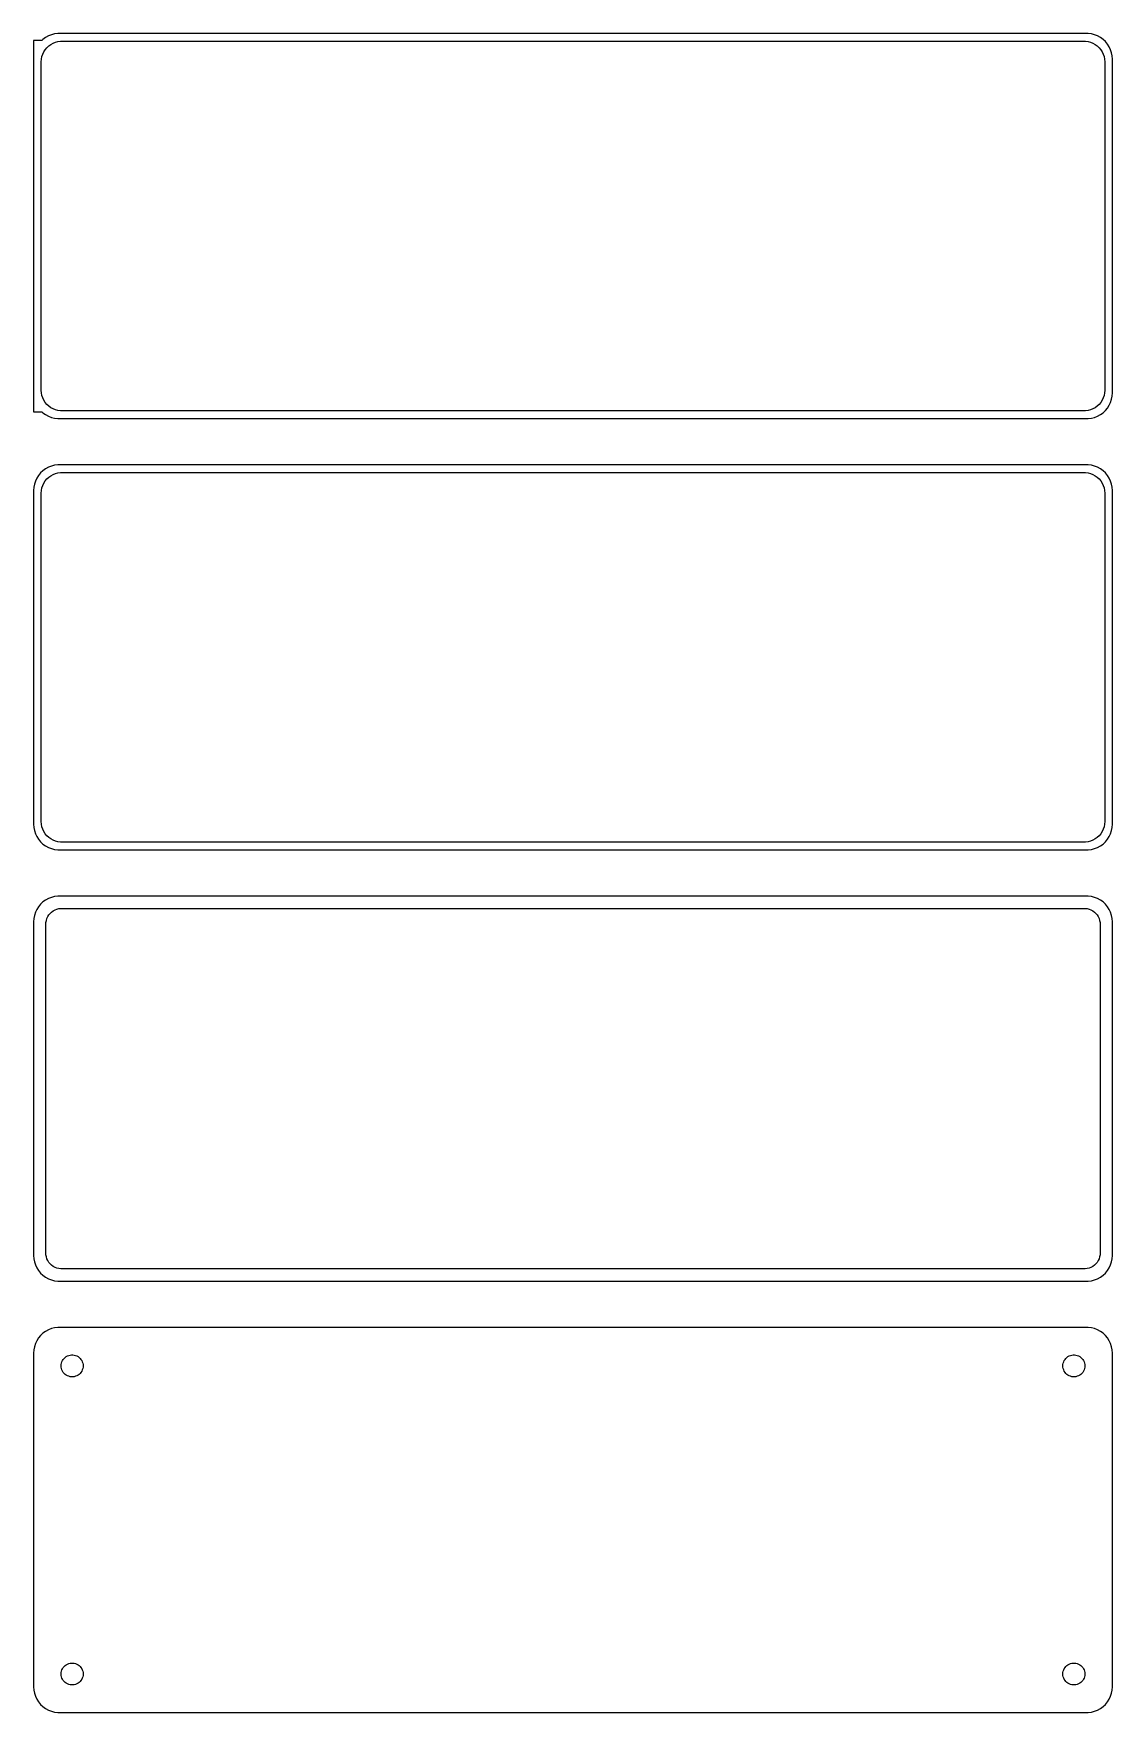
# Model space of a CAD drawing. Header units: metres. Extents: x -105 to 105, y 299 to 625.
import ezdxf

# ---------------------------------------------------------------- set-up
doc = ezdxf.new("R2010")
doc.units = ezdxf.units.M

msp = doc.modelspace()

# ---------------------------------------------------------------- linework, layer by layer
for p, q in [((-102.679, 624.722), (-103.187, 624.353)), ((-102.129, 625.024), (-102.679, 624.722)), ((-101.545, 625.255), (-102.129, 625.024)), ((-100.937, 625.411), (-101.545, 625.255)), ((-100.314, 625.49), (-100.937, 625.411)), ((100.314, 625.49), (-100.314, 625.49)), ((100.937, 625.411), (100.314, 625.49)), ((101.545, 625.255), (100.937, 625.411)), ((102.129, 625.024), (101.545, 625.255)), ((102.679, 624.722), (102.129, 625.024)), ((103.187, 624.353), (102.679, 624.722)), ((-103.4, 624.153), (-105, 624.153)), ((-105, 624.153), (-105, 551.847)), ((-103.187, 624.353), (-103.4, 624.153)), ((-103.374, 620.995), (-103.219, 621.472)), ((-103.219, 621.472), (-103.005, 621.927)), ((-103.005, 621.927), (-102.736, 622.351)), ((-102.736, 622.351), (-102.416, 622.738)), ((-102.416, 622.738), (-102.05, 623.082)), ((-102.05, 623.082), (-101.643, 623.377)), ((-101.643, 623.377), (-101.203, 623.619)), ((-101.203, 623.619), (-100.736, 623.804)), ((-100.736, 623.804), (-100.25, 623.929)), ((-100.25, 623.929), (-99.7512, 623.992)), ((-99.7512, 623.992), (99.7512, 623.992)), ((99.7512, 623.992), (100.25, 623.929)), ((100.25, 623.929), (100.736, 623.804)), ((100.736, 623.804), (101.203, 623.619)), ((101.203, 623.619), (101.643, 623.377)), ((101.643, 623.377), (102.05, 623.082)), ((102.05, 623.082), (102.416, 622.738)), ((102.416, 622.738), (102.736, 622.351)), ((102.736, 622.351), (103.005, 621.927)), ((103.005, 621.927), (103.219, 621.472)), ((103.645, 623.923), (103.187, 624.353)), ((103.219, 621.472), (103.374, 620.995)), ((104.045, 623.439), (103.645, 623.923)), ((104.382, 622.909), (104.045, 623.439)), ((104.649, 622.341), (104.382, 622.909)), ((104.843, 621.743), (104.649, 622.341)), ((104.961, 621.127), (104.843, 621.743)), ((-103.5, 620), (-103.468, 620.501)), ((-103.5, 556), (-103.5, 620)), ((-103.468, 620.501), (-103.374, 620.995)), ((103.374, 620.995), (103.468, 620.501)), ((103.468, 620.501), (103.5, 620)), ((103.5, 620), (103.5, 556)), ((105, 620.5), (104.961, 621.127)), ((105, 555.5), (105, 620.5)), ((-103.468, 555.499), (-103.5, 556)), ((103.5, 556), (103.468, 555.499)), ((-103.374, 555.005), (-103.468, 555.499)), ((-103.219, 554.528), (-103.374, 555.005)), ((-103.005, 554.073), (-103.219, 554.528)), ((-102.736, 553.649), (-103.005, 554.073)), ((-102.416, 553.262), (-102.736, 553.649)), ((-102.05, 552.918), (-102.416, 553.262)), ((-101.643, 552.623), (-102.05, 552.918)), ((-101.203, 552.381), (-101.643, 552.623)), ((101.643, 552.623), (101.203, 552.381)), ((102.05, 552.918), (101.643, 552.623)), ((102.416, 553.262), (102.05, 552.918)), ((102.736, 553.649), (102.416, 553.262)), ((103.005, 554.073), (102.736, 553.649)), ((103.219, 554.528), (103.005, 554.073)), ((103.374, 555.005), (103.219, 554.528)), ((103.468, 555.499), (103.374, 555.005)), ((104.045, 552.561), (104.382, 553.091)), ((104.382, 553.091), (104.649, 553.659)), ((104.649, 553.659), (104.843, 554.257)), ((104.843, 554.257), (104.961, 554.873)), ((104.961, 554.873), (105, 555.5)), ((-105, 551.847), (-103.4, 551.847)), ((-103.4, 551.847), (-103.187, 551.647)), ((-103.187, 551.647), (-102.679, 551.278)), ((-102.679, 551.278), (-102.129, 550.976)), ((-102.129, 550.976), (-101.545, 550.745)), ((-101.545, 550.745), (-100.937, 550.589)), ((-100.736, 552.196), (-101.203, 552.381)), ((-100.937, 550.589), (-100.314, 550.51)), ((-100.25, 552.071), (-100.736, 552.196)), ((-100.314, 550.51), (100.314, 550.51)), ((-99.7512, 552.008), (-100.25, 552.071)), ((99.7512, 552.008), (-99.7512, 552.008)), ((100.25, 552.071), (99.7512, 552.008)), ((100.736, 552.196), (100.25, 552.071)), ((100.314, 550.51), (100.937, 550.589)), ((101.203, 552.381), (100.736, 552.196)), ((100.937, 550.589), (101.545, 550.745)), ((101.545, 550.745), (102.129, 550.976)), ((102.129, 550.976), (102.679, 551.278)), ((102.679, 551.278), (103.187, 551.647)), ((103.187, 551.647), (103.645, 552.077)), ((103.645, 552.077), (104.045, 552.561)), ((-103.645, 539.923), (-104.045, 539.439)), ((-103.187, 540.353), (-103.645, 539.923)), ((-102.679, 540.722), (-103.187, 540.353)), ((-102.129, 541.024), (-102.679, 540.722)), ((-101.545, 541.255), (-102.129, 541.024)), ((-101.643, 539.377), (-101.203, 539.619)), ((-100.937, 541.411), (-101.545, 541.255)), ((-101.203, 539.619), (-100.736, 539.804)), ((-100.314, 541.49), (-100.937, 541.411)), ((-100.736, 539.804), (-100.25, 539.929)), ((100.314, 541.49), (-100.314, 541.49)), ((-100.25, 539.929), (-99.7512, 539.992)), ((-99.7512, 539.992), (99.7512, 539.992)), ((99.7512, 539.992), (100.25, 539.929)), ((100.25, 539.929), (100.736, 539.804)), ((100.937, 541.411), (100.314, 541.49)), ((100.736, 539.804), (101.203, 539.619)), ((101.545, 541.255), (100.937, 541.411)), ((101.203, 539.619), (101.643, 539.377)), ((102.129, 541.024), (101.545, 541.255)), ((102.679, 540.722), (102.129, 541.024)), ((103.187, 540.353), (102.679, 540.722)), ((103.645, 539.923), (103.187, 540.353)), ((104.045, 539.439), (103.645, 539.923)), ((-104.961, 537.127), (-105, 536.5)), ((-105, 536.5), (-105, 471.5)), ((-104.843, 537.743), (-104.961, 537.127)), ((-104.649, 538.341), (-104.843, 537.743)), ((-104.382, 538.909), (-104.649, 538.341)), ((-104.045, 539.439), (-104.382, 538.909)), ((-103.5, 536), (-103.468, 536.501)), ((-103.468, 536.501), (-103.374, 536.995)), ((-103.374, 536.995), (-103.219, 537.472)), ((-103.219, 537.472), (-103.005, 537.927)), ((-103.005, 537.927), (-102.736, 538.351)), ((-102.736, 538.351), (-102.416, 538.738)), ((-102.416, 538.738), (-102.05, 539.082)), ((-102.05, 539.082), (-101.643, 539.377)), ((101.643, 539.377), (102.05, 539.082)), ((102.05, 539.082), (102.416, 538.738)), ((102.416, 538.738), (102.736, 538.351)), ((102.736, 538.351), (103.005, 537.927)), ((103.005, 537.927), (103.219, 537.472)), ((103.219, 537.472), (103.374, 536.995)), ((103.374, 536.995), (103.468, 536.501)), ((103.468, 536.501), (103.5, 536)), ((104.382, 538.909), (104.045, 539.439)), ((104.649, 538.341), (104.382, 538.909)), ((104.843, 537.743), (104.649, 538.341)), ((104.961, 537.127), (104.843, 537.743)), ((105, 536.5), (104.961, 537.127)), ((105, 471.5), (105, 536.5)), ((-103.5, 472), (-103.5, 536)), ((103.5, 536), (103.5, 472)), ((-105, 471.5), (-104.961, 470.873)), ((-104.961, 470.873), (-104.843, 470.257)), ((-103.468, 471.499), (-103.5, 472)), ((-103.374, 471.005), (-103.468, 471.499)), ((-103.219, 470.528), (-103.374, 471.005)), ((103.374, 471.005), (103.219, 470.528)), ((103.468, 471.499), (103.374, 471.005)), ((103.5, 472), (103.468, 471.499)), ((104.843, 470.257), (104.961, 470.873)), ((104.961, 470.873), (105, 471.5)), ((-104.843, 470.257), (-104.649, 469.659)), ((-104.649, 469.659), (-104.382, 469.091)), ((-104.382, 469.091), (-104.045, 468.561)), ((-104.045, 468.561), (-103.645, 468.077)), ((-103.645, 468.077), (-103.187, 467.647)), ((-103.005, 470.073), (-103.219, 470.528)), ((-103.187, 467.647), (-102.679, 467.278)), ((-102.736, 469.649), (-103.005, 470.073)), ((-102.416, 469.262), (-102.736, 469.649)), ((-102.05, 468.918), (-102.416, 469.262)), ((-101.643, 468.623), (-102.05, 468.918)), ((-101.203, 468.381), (-101.643, 468.623)), ((-100.736, 468.196), (-101.203, 468.381)), ((-100.25, 468.071), (-100.736, 468.196)), ((-99.7512, 468.008), (-100.25, 468.071)), ((99.7512, 468.008), (-99.7512, 468.008)), ((100.25, 468.071), (99.7512, 468.008)), ((100.736, 468.196), (100.25, 468.071)), ((101.203, 468.381), (100.736, 468.196)), ((101.643, 468.623), (101.203, 468.381)), ((102.05, 468.918), (101.643, 468.623)), ((102.416, 469.262), (102.05, 468.918)), ((102.736, 469.649), (102.416, 469.262)), ((102.679, 467.278), (103.187, 467.647)), ((103.005, 470.073), (102.736, 469.649)), ((103.219, 470.528), (103.005, 470.073)), ((103.187, 467.647), (103.645, 468.077)), ((103.645, 468.077), (104.045, 468.561)), ((104.045, 468.561), (104.382, 469.091)), ((104.382, 469.091), (104.649, 469.659)), ((104.649, 469.659), (104.843, 470.257)), ((-102.679, 467.278), (-102.129, 466.976)), ((-102.129, 466.976), (-101.545, 466.745)), ((-101.545, 466.745), (-100.937, 466.589)), ((-100.937, 466.589), (-100.314, 466.51)), ((-100.314, 466.51), (100.314, 466.51)), ((100.314, 466.51), (100.937, 466.589)), ((100.937, 466.589), (101.545, 466.745)), ((101.545, 466.745), (102.129, 466.976)), ((102.129, 466.976), (102.679, 467.278)), ((-104.382, 454.909), (-104.649, 454.341)), ((-104.045, 455.439), (-104.382, 454.909)), ((-103.645, 455.923), (-104.045, 455.439)), ((-103.187, 456.353), (-103.645, 455.923)), ((-102.679, 456.722), (-103.187, 456.353)), ((-102.129, 457.024), (-102.679, 456.722)), ((-101.545, 457.255), (-102.129, 457.024)), ((-100.937, 457.411), (-101.545, 457.255)), ((-101.484, 454.399), (-101.168, 454.628)), ((-101.168, 454.628), (-100.825, 454.817)), ((-100.314, 457.49), (-100.937, 457.411)), ((-100.825, 454.817), (-100.462, 454.961)), ((-100.462, 454.961), (-100.083, 455.058)), ((100.314, 457.49), (-100.314, 457.49)), ((-100.083, 455.058), (-99.6955, 455.107)), ((-99.6955, 455.107), (99.6955, 455.107)), ((99.6955, 455.107), (100.083, 455.058)), ((100.083, 455.058), (100.462, 454.961)), ((100.937, 457.411), (100.314, 457.49)), ((100.462, 454.961), (100.825, 454.817)), ((100.825, 454.817), (101.168, 454.628)), ((101.545, 457.255), (100.937, 457.411)), ((101.168, 454.628), (101.484, 454.399)), ((102.129, 457.024), (101.545, 457.255)), ((102.679, 456.722), (102.129, 457.024)), ((103.187, 456.353), (102.679, 456.722)), ((103.645, 455.923), (103.187, 456.353)), ((104.045, 455.439), (103.645, 455.923)), ((104.382, 454.909), (104.045, 455.439)), ((104.649, 454.341), (104.382, 454.909)), ((-104.961, 453.127), (-105, 452.5)), ((-105, 452.5), (-105, 387.5)), ((-104.843, 453.743), (-104.961, 453.127)), ((-104.649, 454.341), (-104.843, 453.743)), ((-102.613, 452), (-102.588, 452.39)), ((-102.613, 388), (-102.613, 452)), ((-102.588, 452.39), (-102.515, 452.774)), ((-102.515, 452.774), (-102.394, 453.146)), ((-102.394, 453.146), (-102.228, 453.5)), ((-102.228, 453.5), (-102.018, 453.83)), ((-102.018, 453.83), (-101.769, 454.131)), ((-101.769, 454.131), (-101.484, 454.399)), ((101.484, 454.399), (101.769, 454.131)), ((101.769, 454.131), (102.018, 453.83)), ((102.018, 453.83), (102.228, 453.5)), ((102.228, 453.5), (102.394, 453.146)), ((102.394, 453.146), (102.515, 452.774)), ((102.515, 452.774), (102.588, 452.39)), ((102.588, 452.39), (102.613, 452)), ((102.613, 452), (102.613, 388)), ((104.843, 453.743), (104.649, 454.341)), ((104.961, 453.127), (104.843, 453.743)), ((105, 452.5), (104.961, 453.127)), ((105, 387.5), (105, 452.5)), ((-105, 387.5), (-104.961, 386.873)), ((-104.961, 386.873), (-104.843, 386.257)), ((-104.843, 386.257), (-104.649, 385.659)), ((-102.588, 387.61), (-102.613, 388)), ((-102.515, 387.226), (-102.588, 387.61)), ((-102.394, 386.854), (-102.515, 387.226)), ((-102.228, 386.5), (-102.394, 386.854)), ((-102.018, 386.17), (-102.228, 386.5)), ((-101.769, 385.869), (-102.018, 386.17)), ((-101.484, 385.601), (-101.769, 385.869)), ((101.769, 385.869), (101.484, 385.601)), ((102.018, 386.17), (101.769, 385.869)), ((102.228, 386.5), (102.018, 386.17)), ((102.394, 386.854), (102.228, 386.5)), ((102.515, 387.226), (102.394, 386.854)), ((102.588, 387.61), (102.515, 387.226)), ((102.613, 388), (102.588, 387.61)), ((104.649, 385.659), (104.843, 386.257)), ((104.843, 386.257), (104.961, 386.873)), ((104.961, 386.873), (105, 387.5)), ((-104.649, 385.659), (-104.382, 385.091)), ((-104.382, 385.091), (-104.045, 384.561)), ((-104.045, 384.561), (-103.645, 384.077)), ((-103.645, 384.077), (-103.187, 383.647)), ((-103.187, 383.647), (-102.679, 383.278)), ((-102.679, 383.278), (-102.129, 382.976)), ((-102.129, 382.976), (-101.545, 382.745)), ((-101.545, 382.745), (-100.937, 382.589)), ((-101.168, 385.372), (-101.484, 385.601)), ((-100.825, 385.183), (-101.168, 385.372)), ((-100.937, 382.589), (-100.314, 382.51)), ((-100.462, 385.039), (-100.825, 385.183)), ((-100.083, 384.942), (-100.462, 385.039)), ((-99.6955, 384.893), (-100.083, 384.942)), ((99.6955, 384.893), (-99.6955, 384.893)), ((100.083, 384.942), (99.6955, 384.893)), ((100.462, 385.039), (100.083, 384.942)), ((100.314, 382.51), (100.937, 382.589)), ((100.825, 385.183), (100.462, 385.039)), ((101.168, 385.372), (100.825, 385.183)), ((100.937, 382.589), (101.545, 382.745)), ((101.484, 385.601), (101.168, 385.372)), ((101.545, 382.745), (102.129, 382.976)), ((102.129, 382.976), (102.679, 383.278)), ((102.679, 383.278), (103.187, 383.647)), ((103.187, 383.647), (103.645, 384.077)), ((103.645, 384.077), (104.045, 384.561)), ((104.045, 384.561), (104.382, 385.091)), ((104.382, 385.091), (104.649, 385.659)), ((-100.314, 382.51), (100.314, 382.51)), ((-102.129, 373.024), (-102.679, 372.722)), ((-101.545, 373.255), (-102.129, 373.024)), ((-100.937, 373.411), (-101.545, 373.255)), ((-100.314, 373.49), (-100.937, 373.411)), ((100.314, 373.49), (-100.314, 373.49)), ((100.937, 373.411), (100.314, 373.49)), ((101.545, 373.255), (100.937, 373.411)), ((102.129, 373.024), (101.545, 373.255)), ((102.679, 372.722), (102.129, 373.024)), ((-104.843, 369.743), (-104.961, 369.127)), ((-104.649, 370.341), (-104.843, 369.743)), ((-104.382, 370.909), (-104.649, 370.341)), ((-104.045, 371.439), (-104.382, 370.909)), ((-103.645, 371.923), (-104.045, 371.439)), ((-103.187, 372.353), (-103.645, 371.923)), ((-102.679, 372.722), (-103.187, 372.353)), ((103.187, 372.353), (102.679, 372.722)), ((103.645, 371.923), (103.187, 372.353)), ((104.045, 371.439), (103.645, 371.923)), ((104.382, 370.909), (104.045, 371.439)), ((104.649, 370.341), (104.382, 370.909)), ((104.843, 369.743), (104.649, 370.341)), ((104.961, 369.127), (104.843, 369.743)), ((-104.961, 369.127), (-105, 368.5)), ((-105, 368.5), (-105, 303.5)), ((-99.6353, 366), (-99.6185, 366.268)), ((-99.6185, 366.268), (-99.5682, 366.531)), ((-99.5682, 366.531), (-99.4853, 366.786)), ((-99.4853, 366.786), (-99.3712, 367.029)), ((-99.3712, 367.029), (-99.2275, 367.255)), ((-99.2275, 367.255), (-99.0566, 367.462)), ((-99.0566, 367.462), (-98.8611, 367.645)), ((-98.8611, 367.645), (-98.6441, 367.803)), ((-98.6441, 367.803), (-98.4092, 367.932)), ((-98.4092, 367.932), (-98.1598, 368.031)), ((-98.1598, 368.031), (-97.9001, 368.097)), ((-97.9001, 368.097), (-97.6341, 368.131)), ((-97.6341, 368.131), (-97.3659, 368.131)), ((-97.3659, 368.131), (-97.0999, 368.097)), ((-97.0999, 368.097), (-96.8401, 368.031)), ((-96.8401, 368.031), (-96.5908, 367.932)), ((-96.5908, 367.932), (-96.3559, 367.803)), ((-96.3559, 367.803), (-96.1389, 367.645)), ((-96.1389, 367.645), (-95.9434, 367.462)), ((-95.9434, 367.462), (-95.7725, 367.255)), ((-95.7725, 367.255), (-95.6288, 367.029)), ((-95.6288, 367.029), (-95.5146, 366.786)), ((-95.5146, 366.786), (-95.4318, 366.531)), ((-95.4318, 366.531), (-95.3815, 366.268)), ((-95.3815, 366.268), (-95.3647, 366)), ((95.3647, 366), (95.3815, 366.268)), ((95.3815, 366.268), (95.4318, 366.531)), ((95.4318, 366.531), (95.5146, 366.786)), ((95.5146, 366.786), (95.6288, 367.029)), ((95.6288, 367.029), (95.7725, 367.255)), ((95.7725, 367.255), (95.9434, 367.462)), ((95.9434, 367.462), (96.1389, 367.645)), ((96.1389, 367.645), (96.3559, 367.803)), ((96.3559, 367.803), (96.5908, 367.932)), ((96.5908, 367.932), (96.8401, 368.031)), ((96.8401, 368.031), (97.0999, 368.097)), ((97.0999, 368.097), (97.3659, 368.131)), ((97.3659, 368.131), (97.6341, 368.131)), ((97.6341, 368.131), (97.9001, 368.097)), ((97.9001, 368.097), (98.1598, 368.031)), ((98.1598, 368.031), (98.4092, 367.932)), ((98.4092, 367.932), (98.6441, 367.803)), ((98.6441, 367.803), (98.8611, 367.645)), ((98.8611, 367.645), (99.0566, 367.462)), ((99.0566, 367.462), (99.2275, 367.255)), ((99.2275, 367.255), (99.3712, 367.029)), ((99.3712, 367.029), (99.4853, 366.786)), ((99.4853, 366.786), (99.5682, 366.531)), ((99.5682, 366.531), (99.6185, 366.268)), ((99.6185, 366.268), (99.6353, 366)), ((105, 368.5), (104.961, 369.127)), ((105, 303.5), (105, 368.5)), ((-99.6185, 365.732), (-99.6353, 366)), ((-99.5682, 365.469), (-99.6185, 365.732)), ((-99.4853, 365.214), (-99.5682, 365.469)), ((-99.3712, 364.971), (-99.4853, 365.214)), ((-99.2275, 364.745), (-99.3712, 364.971)), ((-99.0566, 364.538), (-99.2275, 364.745)), ((-98.8611, 364.355), (-99.0566, 364.538)), ((-98.6441, 364.197), (-98.8611, 364.355)), ((-98.4092, 364.068), (-98.6441, 364.197)), ((-98.1598, 363.969), (-98.4092, 364.068)), ((-97.9001, 363.903), (-98.1598, 363.969)), ((-97.6341, 363.869), (-97.9001, 363.903)), ((-97.3659, 363.869), (-97.6341, 363.869)), ((-97.0999, 363.903), (-97.3659, 363.869)), ((-96.8401, 363.969), (-97.0999, 363.903)), ((-96.5908, 364.068), (-96.8401, 363.969)), ((-96.3559, 364.197), (-96.5908, 364.068)), ((-96.1389, 364.355), (-96.3559, 364.197)), ((-95.9434, 364.538), (-96.1389, 364.355)), ((-95.7725, 364.745), (-95.9434, 364.538)), ((-95.6288, 364.971), (-95.7725, 364.745)), ((-95.5146, 365.214), (-95.6288, 364.971)), ((-95.4318, 365.469), (-95.5146, 365.214)), ((-95.3815, 365.732), (-95.4318, 365.469)), ((-95.3647, 366), (-95.3815, 365.732)), ((95.3815, 365.732), (95.3647, 366)), ((95.4318, 365.469), (95.3815, 365.732)), ((95.5146, 365.214), (95.4318, 365.469)), ((95.6288, 364.971), (95.5146, 365.214)), ((95.7725, 364.745), (95.6288, 364.971)), ((95.9434, 364.538), (95.7725, 364.745)), ((96.1389, 364.355), (95.9434, 364.538)), ((96.3559, 364.197), (96.1389, 364.355)), ((96.5908, 364.068), (96.3559, 364.197)), ((96.8401, 363.969), (96.5908, 364.068)), ((97.0999, 363.903), (96.8401, 363.969)), ((97.3659, 363.869), (97.0999, 363.903)), ((97.6341, 363.869), (97.3659, 363.869)), ((97.9001, 363.903), (97.6341, 363.869)), ((98.1598, 363.969), (97.9001, 363.903)), ((98.4092, 364.068), (98.1598, 363.969)), ((98.6441, 364.197), (98.4092, 364.068)), ((98.8611, 364.355), (98.6441, 364.197)), ((99.0566, 364.538), (98.8611, 364.355)), ((99.2275, 364.745), (99.0566, 364.538)), ((99.3712, 364.971), (99.2275, 364.745)), ((99.4853, 365.214), (99.3712, 364.971)), ((99.5682, 365.469), (99.4853, 365.214)), ((99.6185, 365.732), (99.5682, 365.469)), ((99.6353, 366), (99.6185, 365.732)), ((-99.2275, 307.255), (-99.0566, 307.462)), ((-99.0566, 307.462), (-98.8611, 307.645)), ((-98.8611, 307.645), (-98.6441, 307.803)), ((-98.6441, 307.803), (-98.4092, 307.932)), ((-98.4092, 307.932), (-98.1598, 308.031)), ((-98.1598, 308.031), (-97.9001, 308.097)), ((-97.9001, 308.097), (-97.6341, 308.131)), ((-97.6341, 308.131), (-97.3659, 308.131)), ((-97.3659, 308.131), (-97.0999, 308.097)), ((-97.0999, 308.097), (-96.8401, 308.031)), ((-96.8401, 308.031), (-96.5908, 307.932)), ((-96.5908, 307.932), (-96.3559, 307.803)), ((-96.3559, 307.803), (-96.1389, 307.645)), ((-96.1389, 307.645), (-95.9434, 307.462)), ((-95.9434, 307.462), (-95.7725, 307.255)), ((95.7725, 307.255), (95.9434, 307.462)), ((95.9434, 307.462), (96.1389, 307.645)), ((96.1389, 307.645), (96.3559, 307.803)), ((96.3559, 307.803), (96.5908, 307.932)), ((96.5908, 307.932), (96.8401, 308.031)), ((96.8401, 308.031), (97.0999, 308.097)), ((97.0999, 308.097), (97.3659, 308.131)), ((97.3659, 308.131), (97.6341, 308.131)), ((97.6341, 308.131), (97.9001, 308.097)), ((97.9001, 308.097), (98.1598, 308.031)), ((98.1598, 308.031), (98.4092, 307.932)), ((98.4092, 307.932), (98.6441, 307.803)), ((98.6441, 307.803), (98.8611, 307.645)), ((98.8611, 307.645), (99.0566, 307.462)), ((99.0566, 307.462), (99.2275, 307.255)), ((-99.6353, 306), (-99.6185, 306.268)), ((-99.6185, 305.732), (-99.6353, 306)), ((-99.6185, 306.268), (-99.5682, 306.531)), ((-99.5682, 305.469), (-99.6185, 305.732)), ((-99.5682, 306.531), (-99.4853, 306.786)), ((-99.4853, 305.214), (-99.5682, 305.469)), ((-99.4853, 306.786), (-99.3712, 307.029)), ((-99.3712, 304.971), (-99.4853, 305.214)), ((-99.3712, 307.029), (-99.2275, 307.255)), ((-99.2275, 304.745), (-99.3712, 304.971)), ((-99.0566, 304.538), (-99.2275, 304.745)), ((-98.8611, 304.355), (-99.0566, 304.538)), ((-98.6441, 304.197), (-98.8611, 304.355)), ((-98.4092, 304.068), (-98.6441, 304.197)), ((-96.3559, 304.197), (-96.5908, 304.068)), ((-96.1389, 304.355), (-96.3559, 304.197)), ((-95.9434, 304.538), (-96.1389, 304.355)), ((-95.7725, 304.745), (-95.9434, 304.538)), ((-95.7725, 307.255), (-95.6288, 307.029)), ((-95.6288, 304.971), (-95.7725, 304.745)), ((-95.6288, 307.029), (-95.5146, 306.786)), ((-95.5146, 305.214), (-95.6288, 304.971)), ((-95.5146, 306.786), (-95.4318, 306.531)), ((-95.4318, 305.469), (-95.5146, 305.214)), ((-95.4318, 306.531), (-95.3815, 306.268)), ((-95.3815, 305.732), (-95.4318, 305.469)), ((-95.3815, 306.268), (-95.3647, 306)), ((-95.3647, 306), (-95.3815, 305.732)), ((95.3647, 306), (95.3815, 306.268)), ((95.3815, 305.732), (95.3647, 306)), ((95.3815, 306.268), (95.4318, 306.531)), ((95.4318, 305.469), (95.3815, 305.732)), ((95.4318, 306.531), (95.5146, 306.786)), ((95.5146, 305.214), (95.4318, 305.469)), ((95.5146, 306.786), (95.6288, 307.029)), ((95.6288, 304.971), (95.5146, 305.214)), ((95.6288, 307.029), (95.7725, 307.255)), ((95.7725, 304.745), (95.6288, 304.971)), ((95.9434, 304.538), (95.7725, 304.745)), ((96.1389, 304.355), (95.9434, 304.538)), ((96.3559, 304.197), (96.1389, 304.355)), ((96.5908, 304.068), (96.3559, 304.197)), ((98.6441, 304.197), (98.4092, 304.068)), ((98.8611, 304.355), (98.6441, 304.197)), ((99.0566, 304.538), (98.8611, 304.355)), ((99.2275, 304.745), (99.0566, 304.538)), ((99.2275, 307.255), (99.3712, 307.029)), ((99.3712, 304.971), (99.2275, 304.745)), ((99.3712, 307.029), (99.4853, 306.786)), ((99.4853, 305.214), (99.3712, 304.971)), ((99.4853, 306.786), (99.5682, 306.531)), ((99.5682, 305.469), (99.4853, 305.214)), ((99.5682, 306.531), (99.6185, 306.268)), ((99.6185, 305.732), (99.5682, 305.469)), ((99.6185, 306.268), (99.6353, 306)), ((99.6353, 306), (99.6185, 305.732)), ((-105, 303.5), (-104.961, 302.873)), ((-104.961, 302.873), (-104.843, 302.257)), ((-104.843, 302.257), (-104.649, 301.659)), ((-104.649, 301.659), (-104.382, 301.091)), ((-104.382, 301.091), (-104.045, 300.561)), ((-98.1598, 303.969), (-98.4092, 304.068)), ((-97.9001, 303.903), (-98.1598, 303.969)), ((-97.6341, 303.869), (-97.9001, 303.903)), ((-97.3659, 303.869), (-97.6341, 303.869)), ((-97.0999, 303.903), (-97.3659, 303.869)), ((-96.8401, 303.969), (-97.0999, 303.903)), ((-96.5908, 304.068), (-96.8401, 303.969)), ((96.8401, 303.969), (96.5908, 304.068)), ((97.0999, 303.903), (96.8401, 303.969)), ((97.3659, 303.869), (97.0999, 303.903)), ((97.6341, 303.869), (97.3659, 303.869)), ((97.9001, 303.903), (97.6341, 303.869)), ((98.1598, 303.969), (97.9001, 303.903)), ((98.4092, 304.068), (98.1598, 303.969)), ((104.045, 300.561), (104.382, 301.091)), ((104.382, 301.091), (104.649, 301.659)), ((104.649, 301.659), (104.843, 302.257)), ((104.843, 302.257), (104.961, 302.873)), ((104.961, 302.873), (105, 303.5)), ((-104.045, 300.561), (-103.645, 300.077)), ((-103.645, 300.077), (-103.187, 299.647)), ((-103.187, 299.647), (-102.679, 299.278)), ((-102.679, 299.278), (-102.129, 298.976)), ((-102.129, 298.976), (-101.545, 298.745)), ((-101.545, 298.745), (-100.937, 298.589)), ((-100.937, 298.589), (-100.314, 298.51)), ((-100.314, 298.51), (100.314, 298.51)), ((100.314, 298.51), (100.937, 298.589)), ((100.937, 298.589), (101.545, 298.745)), ((101.545, 298.745), (102.129, 298.976)), ((102.129, 298.976), (102.679, 299.278)), ((102.679, 299.278), (103.187, 299.647)), ((103.187, 299.647), (103.645, 300.077)), ((103.645, 300.077), (104.045, 300.561))]:
    msp.add_line(p, q)

doc.saveas('drawing.dxf')
